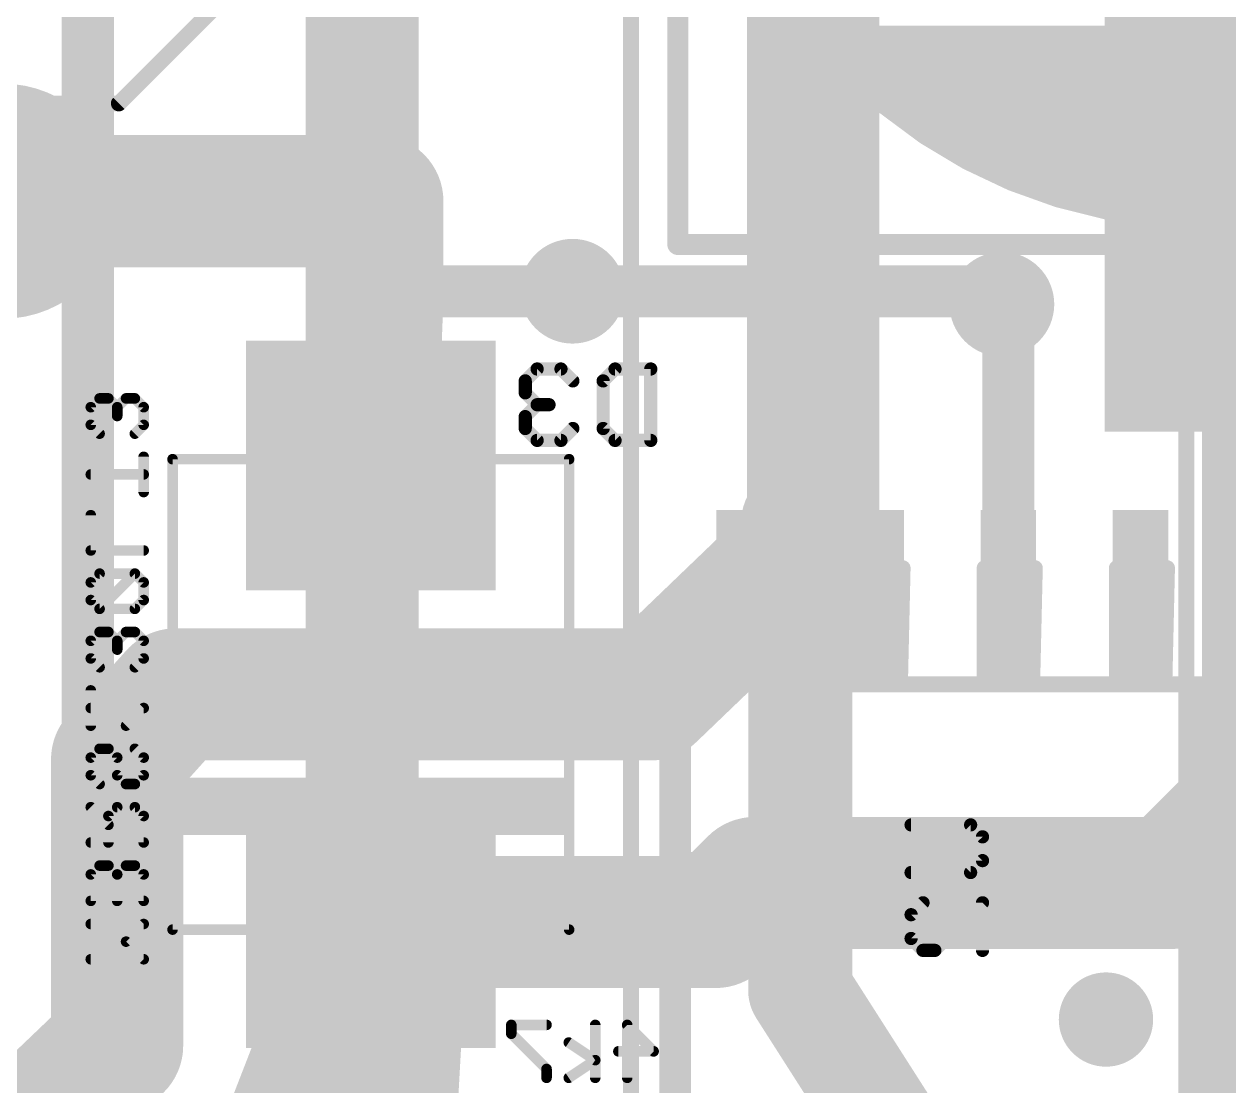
# Model space of a CAD drawing. Header units: inches. Extents: x -5 to 142, y -3 to 122.
# Drawn here: x 12.17 to 23.74, y 52.36 to 62.57 of the extents above; entities that cross this region are included whole.
import ezdxf

# ---------------------------------------------------------------- set-up
doc = ezdxf.new("R2010")
doc.units = ezdxf.units.IN
doc.header["$MEASUREMENT"] = 0
for name, color, linetype in [('1', 22, 'Continuous'), ('15', 22, 'Continuous'), ('16', 175, 'Continuous'), ('18', 82, 'Continuous'), ('2', 175, 'Continuous'), ('21', 253, 'Continuous'), ('22', 253, 'Continuous'), ('26', 253, 'Continuous'), ('28', 253, 'Continuous'), ('52', 253, 'Continuous')]:
    doc.layers.add(name, color=color, linetype=linetype)

# ---------------------------------------------------------------- blocks, each defined once
blk = doc.blocks.new('RECT')
blk.add_solid([(-0.5, -0.5), (0.5, -0.5), (-0.5, 0.5), (0.5, 0.5)])
blk = doc.blocks.new('RECT361696X589280R100')
at = {"const_width": 1.1303}
blk.add_lwpolyline([(0.5652, -0.7112), (0.5652, 0.7112, 0.4142), (0, 1.2764), (0, 1.2764, 0.4142), (-0.5652, 0.7112), (-0.5652, -0.7112, 0.4142), (0, -1.2764), (0, -1.2764, 0.4142)], format="xyb", close=True, dxfattribs=at)
blk.add_solid([(-0.0254, -0.7366), (0.0254, -0.7366), (-0.0254, 0.7366), (0.0254, 0.7366)])
blk = doc.blocks.new('ROUNDV')
at = {"const_width": 0.5}
blk.add_lwpolyline([(0, -0.25, 1), (0, 0.25, 1), (0, -0.25)], format="xyb", dxfattribs=at)

msp = doc.modelspace()

# ---------------------------------------------------------------- linework, layer by layer
at = {"layer": '1', "const_width": 1}
for points in [[(15.46, 74.25), (15.46, 41.165)], [(19.625, 69.178), (19.625, 53.2812)], [(19.625, 53.2812), (21.2812, 50.6875)]]:
    msp.add_lwpolyline(points, dxfattribs=at)
at = {"layer": '1', "const_width": 0.5}
for points in [[(19.8357, 53.4158, 1), (19.4143, 53.1467)], [(19.375, 53.2812, 1), (19.875, 53.2812)]]:
    msp.add_lwpolyline(points, format="xyb", dxfattribs=at)
at = {"layer": '15'}
for points, const_width in [([(12.7812, 51.1562), (12.7812, 65.4688)], 0.5), ([(24.1875, 61.625), (23.6875, 61.125)], 0.4064), ([(23.6875, 61.125), (23.6875, 46.75)], 0.4064)]:
    msp.add_lwpolyline(points, dxfattribs=dict(at, const_width=const_width))
at = {"layer": '15', "const_width": 0.2032}
for points in [[(23.7891, 61.125, 1), (23.5859, 61.125)], [(23.6157, 61.1968, 1), (23.7593, 61.0532)]]:
    msp.add_lwpolyline(points, format="xyb", dxfattribs=at)
at = {"layer": '16'}
for points, const_width in [([(19.75, 66.25), (19.75, 57.8125)], 1.27), ([(11.25, 60.8652), (15.5625, 60.8652)], 1.27), ([(15.5625, 60.8652), (15.5625, 59.9375)], 1.27), ([(15.5625, 59.9375), (15.5, 58.325)], 1.27), ([(16.125, 60), (15.5625, 59.9375)], 0.5), ([(16.125, 60), (17.4375, 60)], 0.5), ([(21.625, 59.8125), (21.5625, 59.875)], 0.5), ([(21.625, 57.0658), (21.625, 59.8125)], 0.5), ([(19.75, 57.8125), (19.6875, 57.75)], 1.27), ([(18.1875, 56.125), (19.7729, 57.6479)], 1.27), ([(19.6875, 57.75), (19.6875, 57.7333)], 0.4064), ([(19.6875, 57.7333), (19.7729, 57.6479)], 0.4064), ([(19.7729, 57.6479), (20.355, 57.0658)], 0.4064), ([(25.6875, 56.8125), (23.1875, 54.3125)], 1.27), ([(19.085, 57.0658), (20.355, 57.0658)], 0.4064), ([(13.0625, 55.5), (13.625, 56.125)], 1.27), ([(13.625, 56.125), (18.1875, 56.125)], 1.27), ([(13.0625, 52.75), (13.0625, 55.5)], 1.27), ([(19.1875, 54.3125), (18.8125, 53.9375)], 1.27), ([(23.1875, 54.3125), (19.1875, 54.3125)], 1.27), ([(14.4375, 51.1875), (15.5, 53.925)], 1.27), ([(15.5125, 53.9375), (15.5, 53.925)], 1.27), ([(16.0625, 53.9375), (15.5125, 53.9375)], 1.27), ([(18.8125, 53.9375), (16.0625, 53.9375)], 1.27), ([(15.9, 51.6562), (16.025, 53.9)], 0.8128), ([(16.025, 53.9), (16.0625, 53.9375)], 0.8128), ([(10.1875, 50), (13.0625, 52.75)], 1.27)]:
    msp.add_lwpolyline(points, dxfattribs=dict(at, const_width=const_width))
for points, const_width in [([(15.88, 60.8652, 1), (15.245, 60.8652)], 0.635), ([(15.5625, 60.5477, 1), (15.5625, 61.1827)], 0.635), ([(15.8798, 59.9252, 1), (15.2452, 59.9498)], 0.635), ([(15.245, 59.9375, 1), (15.88, 59.9375)], 0.635), ([(16.125, 60.125, 1), (16.125, 59.875)], 0.25), ([(16.1388, 59.8758, 1), (16.1112, 60.1242)], 0.25), ([(17.4375, 59.875, 1), (17.4375, 60.125)], 0.25), ([(15.5487, 60.0617, 1), (15.5763, 59.8133)], 0.25), ([(21.6509, 59.9634, 1), (21.4741, 59.7866)], 0.25), ([(21.75, 59.8125, 1), (21.5, 59.8125)], 0.25), ([(21.5366, 59.7241, 1), (21.7134, 59.9009)], 0.25), ([(15.1827, 58.3373, 1), (15.8173, 58.3127)], 0.635), ([(19.9745, 57.588, 1), (19.5255, 58.037)], 0.635), ([(19.463, 57.9745, 1), (19.912, 57.5255)], 0.635), ([(19.9928, 57.4189, 1), (19.5529, 57.8768)], 0.635), ([(19.4325, 57.8125, 1), (20.0675, 57.8125)], 0.635), ([(19.7891, 57.75, 1), (19.5859, 57.75)], 0.2032), ([(19.7593, 57.8051, 1), (19.6157, 57.6614)], 0.2032), ([(19.5859, 57.7333, 1), (19.7891, 57.7333)], 0.2032), ([(19.8447, 57.7197, 1), (19.701, 57.576)], 0.2032), ([(19.701, 57.576, 1), (19.8447, 57.7197)], 0.2032), ([(19.085, 57.1674, 1), (19.085, 56.9642)], 0.2032), ([(20.2832, 56.9939, 1), (20.4268, 57.1376)], 0.2032), ([(20.355, 56.9642, 1), (20.355, 57.1674)], 0.2032), ([(21.5, 57.0658, 1), (21.75, 57.0658)], 0.25), ([(13.625, 56.4425, 1), (13.625, 55.8075)], 0.635), ([(13.861, 55.9126, 1), (13.389, 56.3374)], 0.635), ([(18.1875, 55.8075, 1), (18.1875, 56.4425)], 0.635), ([(17.9676, 56.354, 1), (18.4074, 55.896)], 0.635), ([(13.38, 55.5, 1), (12.745, 55.5)], 0.635), ([(12.8265, 55.7124, 1), (13.2985, 55.2876)], 0.635), ([(19.1875, 54.63, 1), (19.1875, 53.995)], 0.635), ([(19.412, 54.088, 1), (18.963, 54.537)], 0.635), ([(23.1875, 53.995, 1), (23.1875, 54.63)], 0.635), ([(22.963, 54.537, 1), (23.412, 54.088)], 0.635), ([(15.5125, 54.255, 1), (15.5125, 53.62)], 0.635), ([(15.796, 53.8101, 1), (15.204, 54.0399)], 0.635), ([(15.737, 53.713, 1), (15.288, 54.162)], 0.635), ([(16.0625, 54.255, 1), (16.0625, 53.62)], 0.635), ([(16.0625, 53.62, 1), (16.0625, 54.255)], 0.635), ([(18.8125, 53.62, 1), (18.8125, 54.255)], 0.635), ([(15.2755, 54.1495, 1), (15.7245, 53.7005)], 0.635), ([(18.588, 54.162, 1), (19.037, 53.713)], 0.635), ([(16.2279, 53.8887, 1), (15.8221, 53.9113)], 0.4064), ([(16.2062, 53.7938, 1), (15.9188, 54.0812)], 0.4064), ([(15.8813, 54.0437, 1), (16.1687, 53.7563)], 0.4064), ([(13.282, 52.5206, 1), (12.843, 52.9794)], 0.635), ([(12.745, 52.75, 1), (13.38, 52.75)], 0.635)]:
    msp.add_lwpolyline(points, format="xyb", dxfattribs=dict(at, const_width=const_width))
at = {"layer": '2'}
for points, const_width in [([(15.375, 44.1875), (15.375, 63.5625)], 1), ([(21.4375, 60), (17.4375, 60)], 0.5), ([(21.5625, 59.875), (21.4375, 60)], 0.5)]:
    msp.add_lwpolyline(points, dxfattribs=dict(at, const_width=const_width))
at = {"layer": '2', "const_width": 0.25}
for points in [[(17.4375, 60.125, 1), (17.4375, 59.875)], [(21.5259, 60.0884, 1), (21.3491, 59.9116)], [(21.4375, 59.875, 1), (21.4375, 60.125)], [(21.4741, 59.7866, 1), (21.6509, 59.9634)]]:
    msp.add_lwpolyline(points, format="xyb", dxfattribs=at)
at = {"layer": '21', "const_width": 0.1524}
for points in [[(12.666, 46.673), (12.666, 72.327)], [(23.334, 72.327), (23.334, 46.673)], [(23.666, 46.673), (23.666, 72.327)], [(18, 66.231), (18, 49.848)]]:
    msp.add_lwpolyline(points, dxfattribs=at)
at = {"layer": '22'}
for points, const_width in [([(18.45, 69.45), (18.45, 60.45)], 0.2032), ([(13.0788, 61.805), (15.695, 64.4212)], 0.1524), ([(13.595, 53.8644), (13.595, 58.3856)], 0.1016), ([(17.405, 53.8644), (17.405, 58.3856)], 0.1016), ([(15.5, 55.295), (14.5, 56.318)], 0.2032), ([(14.5, 56.318), (16.5, 56.318)], 0.2032), ([(16.5, 56.318), (15.5, 55.295)], 0.2032), ([(18.3484, 52.1064), (18.3484, 56.3736)], 0.1524), ([(23.6316, 56.3736), (23.6316, 52.1064)], 0.1524)]:
    msp.add_lwpolyline(points, dxfattribs=dict(at, const_width=const_width))
for points, const_width in [([(13.0519, 61.8319, 1), (13.1057, 61.7781)], 0.0762), ([(18.3992, 60.45, 1), (18.5008, 60.45)], 0.1016), ([(13.6204, 58.3856, 1), (13.5696, 58.3856)], 0.0508), ([(17.4304, 58.3856, 1), (17.3796, 58.3856)], 0.0508), ([(14.5363, 56.3535, 1), (14.4637, 56.2825)], 0.1016), ([(14.5, 56.3688, 1), (14.5, 56.2672)], 0.1016), ([(16.5363, 56.2825, 1), (16.4637, 56.3535)], 0.1016), ([(16.5, 56.2672, 1), (16.5, 56.3688)], 0.1016), ([(18.3865, 56.3736, 1), (18.3103, 56.3736)], 0.0762), ([(23.6697, 56.3736, 1), (23.5935, 56.3736)], 0.0762), ([(15.4637, 55.3305, 1), (15.5363, 55.2595)], 0.1016), ([(15.4637, 55.2595, 1), (15.5363, 55.3305)], 0.1016), ([(13.5696, 53.8644, 1), (13.6204, 53.8644)], 0.0508), ([(17.3796, 53.8644, 1), (17.4304, 53.8644)], 0.0508)]:
    msp.add_lwpolyline(points, format="xyb", dxfattribs=dict(at, const_width=const_width))
at = {"layer": '26', "const_width": 0.127}
for points in [[(17.0976, 59.2526), (16.9832, 59.1382)], [(17.3264, 59.2526), (17.0976, 59.2526)], [(17.4408, 59.1382), (17.3264, 59.2526)], [(17.7317, 59.1382), (17.8461, 59.2526)], [(17.8461, 59.2526), (18.1893, 59.2526)], [(18.1893, 59.2526), (18.1893, 58.5663)], [(16.9832, 59.1382), (16.9832, 59.0238)], [(17.7317, 58.6806), (17.7317, 59.1382)], [(16.9832, 59.0238), (17.0976, 58.9094)], [(17.0976, 58.9094), (16.9832, 58.795)], [(17.0976, 58.9094), (17.212, 58.9094)], [(16.9832, 58.795), (16.9832, 58.6806)], [(16.9832, 58.6806), (17.0976, 58.5663)], [(17.3264, 58.5663), (17.4408, 58.6806)], [(17.8461, 58.5663), (17.7317, 58.6806)], [(17.0976, 58.5663), (17.3264, 58.5663)], [(18.1893, 58.5663), (17.8461, 58.5663)], [(20.6901, 54.8706), (21.2621, 54.8706)], [(21.2621, 54.8706), (21.3765, 54.7562)], [(21.3765, 54.7562), (21.3765, 54.5274)], [(21.3765, 54.5274), (21.2621, 54.413)], [(21.2621, 54.413), (20.6901, 54.413)], [(20.6901, 54.0078), (20.8045, 54.1222)], [(21.3765, 54.1222), (20.9189, 53.6646)], [(21.3765, 53.6646), (21.3765, 54.1222)], [(20.6901, 53.779), (20.6901, 54.0078)], [(20.8045, 53.6646), (20.6901, 53.779)], [(20.9189, 53.6646), (20.8045, 53.6646)]]:
    msp.add_lwpolyline(points, dxfattribs=at)
at = {"layer": '26', "const_width": 0.0635}
for points in [[(17.0976, 59.2844, 1), (17.0976, 59.2209)], [(17.1201, 59.2302, 1), (17.0752, 59.2751)], [(17.3489, 59.2751, 1), (17.304, 59.2302)], [(17.3264, 59.2209, 1), (17.3264, 59.2844)], [(17.8461, 59.2844, 1), (17.8461, 59.2209)], [(17.8685, 59.2302, 1), (17.8236, 59.2751)], [(18.221, 59.2526, 1), (18.1575, 59.2526)], [(18.1893, 59.2209, 1), (18.1893, 59.2844)], [(17.015, 59.1382, 1), (16.9515, 59.1382)], [(16.9608, 59.1607, 1), (17.0057, 59.1158)], [(17.4184, 59.1158, 1), (17.4633, 59.1607)], [(17.7634, 59.1382, 1), (17.6999, 59.1382)], [(17.7092, 59.1607, 1), (17.7541, 59.1158)], [(16.9515, 59.0238, 1), (17.015, 59.0238)], [(17.0057, 59.0463, 1), (16.9608, 59.0014)], [(17.0976, 58.9412, 1), (17.0976, 58.8777)], [(17.1201, 58.887, 1), (17.0752, 58.9319)], [(17.0752, 58.887, 1), (17.1201, 58.9319)], [(17.212, 58.8777, 1), (17.212, 58.9412)], [(17.015, 58.795, 1), (16.9515, 58.795)], [(16.9608, 58.8175, 1), (17.0057, 58.7726)], [(16.9515, 58.6806, 1), (17.015, 58.6806)], [(17.0057, 58.7031, 1), (16.9608, 58.6582)], [(17.4633, 58.6582, 1), (17.4184, 58.7031)], [(17.7541, 58.7031, 1), (17.7092, 58.6582)], [(17.6999, 58.6806, 1), (17.7634, 58.6806)], [(17.0976, 58.598, 1), (17.0976, 58.5345)], [(17.0752, 58.5438, 1), (17.1201, 58.5887)], [(17.304, 58.5887, 1), (17.3489, 58.5438)], [(17.3264, 58.5345, 1), (17.3264, 58.598)], [(17.8461, 58.598, 1), (17.8461, 58.5345)], [(17.8236, 58.5438, 1), (17.8685, 58.5887)], [(18.1575, 58.5663, 1), (18.221, 58.5663)], [(18.1893, 58.5345, 1), (18.1893, 58.598)], [(20.6901, 54.9023, 1), (20.6901, 54.8389)], [(21.2846, 54.8931, 1), (21.2397, 54.8481)], [(21.2621, 54.8389, 1), (21.2621, 54.9023)], [(21.4082, 54.7562, 1), (21.3448, 54.7562)], [(21.354, 54.7338, 1), (21.399, 54.7787)], [(21.3448, 54.5274, 1), (21.4082, 54.5274)], [(21.399, 54.505, 1), (21.354, 54.5499)], [(20.6901, 54.4448, 1), (20.6901, 54.3813)], [(21.2397, 54.4355, 1), (21.2846, 54.3906)], [(21.2621, 54.3813, 1), (21.2621, 54.4448)], [(20.827, 54.0997, 1), (20.7821, 54.1446)], [(21.4082, 54.1222, 1), (21.3448, 54.1222)], [(21.399, 54.0997, 1), (21.354, 54.1446)], [(20.7219, 54.0078, 1), (20.6584, 54.0078)], [(20.6677, 54.0302, 1), (20.7126, 53.9853)], [(20.7126, 53.8014, 1), (20.6677, 53.7565)], [(20.6584, 53.779, 1), (20.7219, 53.779)], [(20.8045, 53.6963, 1), (20.8045, 53.6328)], [(20.7821, 53.6421, 1), (20.827, 53.687)], [(20.8965, 53.687, 1), (20.9414, 53.6421)], [(20.9189, 53.6328, 1), (20.9189, 53.6963)], [(21.3448, 53.6646, 1), (21.4082, 53.6646)]]:
    msp.add_lwpolyline(points, format="xyb", dxfattribs=at)
at = {"layer": '28', "const_width": 0.0508}
for points in [[(12.7913, 58.9033, 1), (12.8273, 58.8673)], [(12.8347, 58.8853, 1), (12.7839, 58.8853)], [(12.894, 58.9954, 1), (12.894, 58.9446)], [(12.912, 58.9521, 1), (12.8761, 58.988)], [(12.9967, 58.988, 1), (12.9608, 58.9521)], [(12.9788, 58.9446, 1), (12.9788, 58.9954)], [(13.0889, 58.8853, 1), (13.0381, 58.8853)], [(13.0456, 58.9033, 1), (13.0815, 58.8673)], [(13.0456, 58.8673, 1), (13.0815, 58.9033)], [(13.1483, 58.9954, 1), (13.1483, 58.9446)], [(13.1662, 58.9521, 1), (13.1303, 58.988)], [(13.251, 58.988, 1), (13.215, 58.9521)], [(13.233, 58.9446, 1), (13.233, 58.9954)], [(13.3431, 58.8853, 1), (13.2923, 58.8853)], [(13.2998, 58.8673, 1), (13.3357, 58.9033)], [(13.0381, 58.8006, 1), (13.0889, 58.8006)], [(12.8273, 58.7338, 1), (12.7913, 58.6979)], [(12.7839, 58.7158, 1), (12.8347, 58.7158)], [(13.2923, 58.7158, 1), (13.3431, 58.7158)], [(13.3357, 58.6979, 1), (13.2998, 58.7338)], [(12.8761, 58.6131, 1), (12.912, 58.649)], [(13.215, 58.649, 1), (13.251, 58.6131)], [(13.3431, 58.4087, 1), (13.2923, 58.4087)], [(12.8093, 58.2647, 1), (12.8093, 58.2139)], [(13.3177, 58.2139, 1), (13.3177, 58.2647)], [(13.2923, 58.0698, 1), (13.3431, 58.0698)], [(12.8347, 57.8474, 1), (12.7839, 57.8474)], [(12.8093, 57.5339, 1), (12.8093, 57.4831)], [(12.7839, 57.5085, 1), (12.8347, 57.5085)], [(13.3177, 57.4831, 1), (13.3177, 57.5339)], [(12.894, 57.3115, 1), (12.894, 57.2607)], [(12.912, 57.2682, 1), (12.8761, 57.3041)], [(13.251, 57.3041, 1), (13.215, 57.2682)], [(13.251, 57.2682, 1), (13.215, 57.3041)], [(13.233, 57.2607, 1), (13.233, 57.3115)], [(12.8347, 57.2014, 1), (12.7839, 57.2014)], [(12.7913, 57.2193, 1), (12.8273, 57.1834)], [(13.3431, 57.2014, 1), (13.2923, 57.2014)], [(13.2998, 57.1834, 1), (13.3357, 57.2193)], [(12.8273, 57.0499, 1), (12.7913, 57.0139)], [(13.3357, 57.0139, 1), (13.2998, 57.0499)], [(12.7839, 57.0319, 1), (12.8347, 57.0319)], [(12.894, 56.9726, 1), (12.894, 56.9218)], [(12.8761, 56.9651, 1), (12.912, 56.9292)], [(12.8761, 56.9292, 1), (12.912, 56.9651)], [(13.215, 56.9651, 1), (13.251, 56.9292)], [(13.233, 56.9218, 1), (13.233, 56.9726)], [(13.2923, 57.0319, 1), (13.3431, 57.0319)], [(12.894, 56.7502, 1), (12.894, 56.6994)], [(12.912, 56.7068, 1), (12.8761, 56.7428)], [(12.9967, 56.7428, 1), (12.9608, 56.7068)], [(12.9788, 56.6994, 1), (12.9788, 56.7502)], [(13.1483, 56.7502, 1), (13.1483, 56.6994)], [(13.1662, 56.7068, 1), (13.1303, 56.7428)], [(13.251, 56.7428, 1), (13.215, 56.7068)], [(13.233, 56.6994, 1), (13.233, 56.7502)], [(12.8347, 56.6401, 1), (12.7839, 56.6401)], [(12.7913, 56.658, 1), (12.8273, 56.6221)], [(13.0889, 56.6401, 1), (13.0381, 56.6401)], [(13.0456, 56.658, 1), (13.0815, 56.6221)], [(13.0456, 56.6221, 1), (13.0815, 56.658)], [(13.3431, 56.6401, 1), (13.2923, 56.6401)], [(13.2998, 56.6221, 1), (13.3357, 56.658)], [(12.8273, 56.4885, 1), (12.7913, 56.4526)], [(12.7839, 56.4706, 1), (12.8347, 56.4706)], [(13.0381, 56.5553, 1), (13.0889, 56.5553)], [(13.2923, 56.4706, 1), (13.3431, 56.4706)], [(13.3357, 56.4526, 1), (13.2998, 56.4885)], [(12.8761, 56.3679, 1), (12.912, 56.4038)], [(13.215, 56.4038, 1), (13.251, 56.3679)], [(12.8347, 56.1635, 1), (12.7839, 56.1635)], [(12.8093, 56.0194, 1), (12.8093, 55.9686)], [(13.3357, 55.9761, 1), (13.2998, 56.012)], [(13.3177, 55.9686, 1), (13.3177, 56.0194)], [(12.7839, 55.8245, 1), (12.8347, 55.8245)], [(13.1303, 55.8425, 1), (13.1662, 55.8066)], [(12.8347, 55.5174, 1), (12.7839, 55.5174)], [(12.7913, 55.5354, 1), (12.8273, 55.4995)], [(12.894, 55.6276, 1), (12.894, 55.5768)], [(12.912, 55.5842, 1), (12.8761, 55.6201)], [(12.9967, 55.6201, 1), (12.9608, 55.5842)], [(12.9788, 55.5768, 1), (12.9788, 55.6276)], [(13.0889, 55.5174, 1), (13.0381, 55.5174)], [(13.0456, 55.4995, 1), (13.0815, 55.5354)], [(13.251, 55.6201, 1), (13.215, 55.5842)], [(13.3431, 55.5174, 1), (13.2923, 55.5174)], [(13.2998, 55.4995, 1), (13.3357, 55.5354)], [(12.8273, 55.3659, 1), (12.7913, 55.33)], [(12.7839, 55.348, 1), (12.8347, 55.348)], [(13.0381, 55.348, 1), (13.0889, 55.348)], [(13.0815, 55.3659, 1), (13.0456, 55.33)], [(13.2923, 55.348, 1), (13.3431, 55.348)], [(13.3357, 55.33, 1), (13.2998, 55.3659)], [(12.8761, 55.2453, 1), (12.912, 55.2812)], [(13.1483, 55.2886, 1), (13.1483, 55.2378)], [(13.1303, 55.2453, 1), (13.1662, 55.2812)], [(13.215, 55.2812, 1), (13.251, 55.2453)], [(13.233, 55.2378, 1), (13.233, 55.2886)], [(12.8273, 55.0588, 1), (12.7913, 55.0229)], [(13.0042, 54.9561, 1), (12.9534, 54.9561)], [(12.9608, 54.9741, 1), (12.9967, 54.9382)], [(13.0635, 55.0663, 1), (13.0635, 55.0155)], [(13.0815, 55.0229, 1), (13.0456, 55.0588)], [(13.251, 55.0588, 1), (13.215, 55.0229)], [(13.233, 55.0155, 1), (13.233, 55.0663)], [(13.3431, 54.9561, 1), (13.2923, 54.9561)], [(13.2998, 54.9382, 1), (13.3357, 54.9741)], [(12.9608, 54.8534, 1), (12.9967, 54.8894)], [(12.8093, 54.7273, 1), (12.8093, 54.6765)], [(13.3177, 54.6765, 1), (13.3177, 54.7273)], [(12.9534, 54.7019, 1), (13.0042, 54.7019)], [(13.2923, 54.7019, 1), (13.3431, 54.7019)], [(12.894, 54.505, 1), (12.894, 54.4542)], [(12.912, 54.4616, 1), (12.8761, 54.4975)], [(12.9967, 54.4975, 1), (12.9608, 54.4616)], [(12.9788, 54.4542, 1), (12.9788, 54.505)], [(13.1483, 54.505, 1), (13.1483, 54.4542)], [(13.1662, 54.4616, 1), (13.1303, 54.4975)], [(13.251, 54.4975, 1), (13.215, 54.4616)], [(13.233, 54.4542, 1), (13.233, 54.505)], [(12.8347, 54.3948, 1), (12.7839, 54.3948)], [(12.7913, 54.4128, 1), (12.8273, 54.3769)], [(13.0889, 54.3948, 1), (13.0381, 54.3948)], [(13.0456, 54.4128, 1), (13.0815, 54.3769)], [(13.0456, 54.3769, 1), (13.0815, 54.4128)], [(13.3431, 54.3948, 1), (13.2923, 54.3948)], [(13.2998, 54.3769, 1), (13.3357, 54.4128)], [(12.8093, 54.166, 1), (12.8093, 54.1152)], [(13.3177, 54.1152, 1), (13.3177, 54.166)], [(12.7839, 54.1406, 1), (12.8347, 54.1406)], [(13.0381, 54.1406, 1), (13.0889, 54.1406)], [(13.2923, 54.1406, 1), (13.3431, 54.1406)], [(12.8093, 53.9437, 1), (12.8093, 53.8929)], [(13.3357, 53.9003, 1), (13.2998, 53.9362)], [(13.3177, 53.8929, 1), (13.3177, 53.9437)], [(13.1662, 53.7667, 1), (13.1303, 53.7308)], [(13.1303, 53.7667, 1), (13.1662, 53.7308)], [(12.8093, 53.6047, 1), (12.8093, 53.5539)], [(13.2998, 53.5613, 1), (13.3357, 53.5973)], [(13.3177, 53.5539, 1), (13.3177, 53.6047)], [(16.8491, 52.9738, 1), (16.8491, 52.923)], [(16.8745, 52.9484, 1), (16.8237, 52.9484)], [(16.867, 52.8816, 1), (16.8311, 52.8457)], [(17.188, 52.923, 1), (17.188, 52.9738)], [(17.6812, 52.9484, 1), (17.6304, 52.9484)], [(17.9883, 52.9484, 1), (17.9375, 52.9484)], [(17.9808, 52.9663, 1), (17.9449, 52.9304)], [(16.8237, 52.8636, 1), (16.8745, 52.8636)], [(17.4156, 52.8, 1), (17.3875, 52.7578)], [(17.8781, 52.7196, 1), (17.8781, 52.6688)], [(18.1991, 52.6762, 1), (18.235, 52.7121)], [(18.2171, 52.6688, 1), (18.2171, 52.7196)], [(17.2134, 52.5247, 1), (17.1626, 52.5247)], [(17.1701, 52.5067, 1), (17.206, 52.5426)], [(17.6699, 52.5883, 1), (17.6417, 52.6306)], [(17.6417, 52.5883, 1), (17.6699, 52.6306)], [(17.1626, 52.4399, 1), (17.2134, 52.4399)], [(17.3875, 52.4611, 1), (17.4156, 52.4188)], [(17.6304, 52.4399, 1), (17.6812, 52.4399)], [(17.9375, 52.4399, 1), (17.9883, 52.4399)]]:
    msp.add_lwpolyline(points, format="xyb", dxfattribs=at)
at = {"layer": '28', "const_width": 0.1016}
for points in [[(12.894, 58.97), (12.8093, 58.8853)], [(12.8093, 58.8853), (12.8093, 58.7158)], [(12.9788, 58.97), (12.894, 58.97)], [(13.0635, 58.8853), (12.9788, 58.97)], [(13.1483, 58.97), (13.0635, 58.8853)], [(13.0635, 58.8853), (13.0635, 58.8006)], [(13.233, 58.97), (13.1483, 58.97)], [(13.3177, 58.8853), (13.233, 58.97)], [(13.3177, 58.7158), (13.3177, 58.8853)], [(12.8093, 58.7158), (12.894, 58.6311)], [(13.233, 58.6311), (13.3177, 58.7158)], [(13.3177, 58.0698), (13.3177, 58.4087)], [(12.8093, 58.2393), (13.3177, 58.2393)], [(12.8093, 57.5085), (12.8093, 57.8474)], [(13.3177, 57.5085), (12.8093, 57.5085)], [(12.894, 57.2861), (12.8093, 57.2014)], [(13.233, 57.2861), (12.894, 57.2861)], [(12.894, 56.9472), (13.233, 57.2861)], [(13.3177, 57.2014), (13.233, 57.2861)], [(12.8093, 57.2014), (12.8093, 57.0319)], [(13.3177, 57.0319), (13.3177, 57.2014)], [(12.8093, 57.0319), (12.894, 56.9472)], [(13.233, 56.9472), (13.3177, 57.0319)], [(12.894, 56.9472), (13.233, 56.9472)], [(12.894, 56.7248), (12.8093, 56.6401)], [(12.9788, 56.7248), (12.894, 56.7248)], [(13.0635, 56.6401), (12.9788, 56.7248)], [(13.1483, 56.7248), (13.0635, 56.6401)], [(13.233, 56.7248), (13.1483, 56.7248)], [(13.3177, 56.6401), (13.233, 56.7248)], [(12.8093, 56.6401), (12.8093, 56.4706)], [(13.0635, 56.6401), (13.0635, 56.5553)], [(13.3177, 56.4706), (13.3177, 56.6401)], [(12.8093, 56.4706), (12.894, 56.3858)], [(13.233, 56.3858), (13.3177, 56.4706)], [(12.8093, 55.8245), (12.8093, 56.1635)], [(13.3177, 55.994), (12.8093, 55.994)], [(13.1483, 55.8245), (13.3177, 55.994)], [(12.894, 55.6022), (12.8093, 55.5174)], [(12.8093, 55.5174), (12.8093, 55.348)], [(12.9788, 55.6022), (12.894, 55.6022)], [(13.0635, 55.5174), (12.9788, 55.6022)], [(13.0635, 55.348), (13.0635, 55.5174)], [(13.233, 55.6022), (13.3177, 55.5174)], [(13.3177, 55.5174), (13.3177, 55.348)], [(12.8093, 55.348), (12.894, 55.2632)], [(13.1483, 55.2632), (13.0635, 55.348)], [(13.3177, 55.348), (13.233, 55.2632)], [(13.233, 55.2632), (13.1483, 55.2632)], [(12.9788, 54.8714), (12.8093, 55.0409)], [(13.0635, 55.0409), (12.9788, 54.9561)], [(12.9788, 54.9561), (12.9788, 54.7019)], [(13.233, 55.0409), (13.0635, 55.0409)], [(13.3177, 54.9561), (13.233, 55.0409)], [(13.3177, 54.7019), (13.3177, 54.9561)], [(12.8093, 54.7019), (13.3177, 54.7019)], [(12.894, 54.4796), (12.8093, 54.3948)], [(12.9788, 54.4796), (12.894, 54.4796)], [(13.0635, 54.3948), (12.9788, 54.4796)], [(13.1483, 54.4796), (13.0635, 54.3948)], [(13.233, 54.4796), (13.1483, 54.4796)], [(13.3177, 54.3948), (13.233, 54.4796)], [(12.8093, 54.3948), (12.8093, 54.1406)], [(13.0635, 54.1406), (13.0635, 54.3948)], [(13.3177, 54.1406), (13.3177, 54.3948)], [(12.8093, 54.1406), (13.3177, 54.1406)], [(13.3177, 53.9183), (12.8093, 53.9183)], [(13.1483, 53.7488), (13.3177, 53.9183)], [(13.3177, 53.5793), (13.1483, 53.7488)], [(12.8093, 53.5793), (13.3177, 53.5793)], [(17.188, 52.9484), (16.8491, 52.9484)], [(16.8491, 52.9484), (16.8491, 52.8636)], [(16.8491, 52.8636), (17.188, 52.5247)], [(17.6558, 52.4399), (17.6558, 52.9484)], [(17.9629, 52.4399), (17.9629, 52.9484)], [(17.9629, 52.9484), (18.2171, 52.6942)], [(17.6558, 52.6094), (17.4016, 52.7789)], [(18.2171, 52.6942), (17.8781, 52.6942)], [(17.188, 52.5247), (17.188, 52.4399)], [(17.4016, 52.4399), (17.6558, 52.6094)]]:
    msp.add_lwpolyline(points, dxfattribs=at)
at = {"layer": '52'}
for points, const_width in [([(23.5, 60.7, 1), (23.5, 70.3, 1), (23.5, 60.7)], 0.2032), ([(19.85, 62.5008, 1), (19.85, 62.3992)], 0.1016), ([(19.8848, 62.487, 1), (19.8152, 62.413)], 0.1016), ([(20.0964, 62.45, 1), (19.9948, 62.45)], 0.1016), ([(20.2996, 62.45, 1), (20.198, 62.45)], 0.1016), ([(20.5028, 62.45, 1), (20.4012, 62.45)], 0.1016), ([(20.706, 62.45, 1), (20.6044, 62.45)], 0.1016), ([(20.9092, 62.45, 1), (20.8076, 62.45)], 0.1016), ([(21.1124, 62.45, 1), (21.0108, 62.45)], 0.1016), ([(21.3156, 62.45, 1), (21.214, 62.45)], 0.1016), ([(21.5188, 62.45, 1), (21.4172, 62.45)], 0.1016), ([(21.722, 62.45, 1), (21.6204, 62.45)], 0.1016), ([(21.9252, 62.45, 1), (21.8236, 62.45)], 0.1016), ([(22.1284, 62.45, 1), (22.0268, 62.45)], 0.1016), ([(22.3316, 62.45, 1), (22.23, 62.45)], 0.1016), ([(22.5348, 62.45, 1), (22.4332, 62.45)], 0.1016), ([(22.738, 62.45, 1), (22.6364, 62.45)], 0.1016), ([(22.9412, 62.45, 1), (22.8396, 62.45)], 0.1016), ([(23.1444, 62.45, 1), (23.0428, 62.45)], 0.1016), ([(23.3476, 62.45, 1), (23.246, 62.45)], 0.1016), ([(23.5508, 62.45, 1), (23.4492, 62.45)], 0.1016), ([(23.754, 62.45, 1), (23.6524, 62.45)], 0.1016), ([(19.9948, 62.2657, 1), (20.0964, 62.2657)], 0.1016), ([(20.198, 62.0742, 1), (20.2996, 62.0742)], 0.1016), ([(20.3801, 62.0197, 1), (20.3204, 61.9375)], 0.1016), ([(20.3154, 61.9416, 1), (20.3851, 62.0156)], 0.1016), ([(20.4012, 61.9047, 1), (20.5028, 61.9047)], 0.1016), ([(13.0519, 61.8319, 1), (13.1057, 61.7781)], 0.0762), ([(13.0788, 61.7669, 1), (13.0788, 61.8431)], 0.0762), ([(20.6044, 61.7573, 1), (20.706, 61.7573)], 0.1016), ([(20.8076, 61.6098, 1), (20.9092, 61.6098)], 0.1016), ([(20.9309, 61.6194, 1), (20.8822, 61.5303)], 0.1016), ([(20.8767, 61.5337, 1), (20.9364, 61.616)], 0.1016), ([(21.0108, 61.4902, 1), (21.1124, 61.4902)], 0.1016), ([(21.214, 61.3792, 1), (21.3156, 61.3792)], 0.1016), ([(21.5283, 61.2927, 1), (21.4914, 61.1981)], 0.1016), ([(21.4172, 61.2683, 1), (21.5188, 61.2683)], 0.1016), ([(21.4855, 61.2008, 1), (21.5342, 61.29)], 0.1016), ([(21.6204, 61.1825, 1), (21.722, 61.1825)], 0.1016), ([(21.8236, 61.1032, 1), (21.9252, 61.1032)], 0.1016), ([(22.0268, 61.0239, 1), (22.1284, 61.0239)], 0.1016), ([(22.1625, 61.0449, 1), (22.138, 60.9463)], 0.1016), ([(22.1318, 60.9483, 1), (22.1687, 61.0429)], 0.1016), ([(22.23, 60.9631, 1), (22.3316, 60.9631)], 0.1016), ([(22.4332, 60.9125, 1), (22.5348, 60.9125)], 0.1016), ([(22.6364, 60.8619, 1), (22.738, 60.8619)], 0.1016), ([(22.8231, 60.88, 1), (22.8114, 60.7791)], 0.1016), ([(22.805, 60.7803, 1), (22.8295, 60.8789)], 0.1016), ([(22.8396, 60.821, 1), (22.9412, 60.821)], 0.1016), ([(23.0428, 60.7974, 1), (23.1444, 60.7974)], 0.1016), ([(23.246, 60.7737, 1), (23.3476, 60.7737)], 0.1016), ([(23.4964, 60.8007, 1), (23.5036, 60.6993)], 0.1016), ([(23.4492, 60.75, 1), (23.5508, 60.75)], 0.1016), ([(23.4941, 60.6995, 1), (23.5059, 60.8005)], 0.1016), ([(23.6524, 60.7646, 1), (23.754, 60.7646)], 0.1016), ([(18.45, 60.5008, 1), (18.45, 60.3992)], 0.1016), ([(13.595, 58.411, 1), (13.595, 58.3602)], 0.0508), ([(17.405, 58.3602, 1), (17.405, 58.411)], 0.0508), ([(18.8945, 57.3388, 1), (18.8183, 57.3388)], 0.0762), ([(18.8564, 57.3769, 1), (18.8564, 57.3007)], 0.0762), ([(19.3771, 57.3379, 1), (19.3009, 57.3397)], 0.0762), ([(19.339, 57.3007, 1), (19.339, 57.3769)], 0.0762), ([(20.1645, 57.3388, 1), (20.0883, 57.3388)], 0.0762), ([(20.1264, 57.3769, 1), (20.1264, 57.3007)], 0.0762), ([(20.6471, 57.3379, 1), (20.5709, 57.3397)], 0.0762), ([(20.609, 57.3007, 1), (20.609, 57.3769)], 0.0762), ([(21.4345, 57.3388, 1), (21.3583, 57.3388)], 0.0762), ([(21.3964, 57.3769, 1), (21.3964, 57.3007)], 0.0762), ([(21.9171, 57.3379, 1), (21.8409, 57.3397)], 0.0762), ([(21.879, 57.3007, 1), (21.879, 57.3769)], 0.0762), ([(22.7045, 57.3388, 1), (22.6283, 57.3388)], 0.0762), ([(22.6664, 57.3769, 1), (22.6664, 57.3007)], 0.0762), ([(23.1871, 57.3379, 1), (23.1109, 57.3397)], 0.0762), ([(23.149, 57.3007, 1), (23.149, 57.3769)], 0.0762), ([(18.5389, 56.2212, 1), (18.4627, 56.2212)], 0.0762), ([(18.5008, 56.2593, 1), (18.5008, 56.1831)], 0.0762), ([(18.8585, 56.2846, 1), (18.8543, 56.2086)], 0.0762), ([(18.8183, 56.2466, 1), (18.8945, 56.2466)], 0.0762), ([(19.2755, 56.2221, 1), (19.3517, 56.2203)], 0.0762), ([(19.3115, 56.1832, 1), (19.3157, 56.2592)], 0.0762), ([(20.1285, 56.2846, 1), (20.1243, 56.2086)], 0.0762), ([(20.0883, 56.2466, 1), (20.1645, 56.2466)], 0.0762), ([(20.5455, 56.2221, 1), (20.6217, 56.2203)], 0.0762), ([(20.5815, 56.1832, 1), (20.5857, 56.2592)], 0.0762), ([(21.3964, 56.2593, 1), (21.3964, 56.1831)], 0.0762), ([(21.3583, 56.2212, 1), (21.4345, 56.2212)], 0.0762), ([(21.8155, 56.2221, 1), (21.8917, 56.2203)], 0.0762), ([(21.8536, 56.1831, 1), (21.8536, 56.2593)], 0.0762), ([(22.6664, 56.2593, 1), (22.6664, 56.1831)], 0.0762), ([(22.6283, 56.2212, 1), (22.7045, 56.2212)], 0.0762), ([(23.0855, 56.2221, 1), (23.1617, 56.2203)], 0.0762), ([(23.1236, 56.1831, 1), (23.1236, 56.2593)], 0.0762), ([(23.5173, 56.2212, 1), (23.4411, 56.2212)], 0.0762), ([(23.4792, 56.1831, 1), (23.4792, 56.2593)], 0.0762), ([(18.4754, 53.9352, 1), (18.5008, 54.5448)], 0.1524), ([(18.5389, 54.5448, 1), (18.4627, 54.5448)], 0.0762), ([(18.5024, 54.5829, 1), (18.4992, 54.5067)], 0.0762), ([(18.4627, 54.5448, 1), (18.5389, 54.5448)], 0.0762), ([(18.477, 53.9733, 1), (18.4738, 53.8971)], 0.0762), ([(13.595, 53.8898, 1), (13.595, 53.839)], 0.0508), ([(17.405, 53.839, 1), (17.405, 53.8898)], 0.0508)]:
    msp.add_lwpolyline(points, format="xyb", dxfattribs=dict(at, const_width=const_width))
for points, const_width in [([(13.0788, 61.805), (15.695, 64.4212)], 0.1524), ([(19.85, 62.45), (27.15, 62.45)], 0.2032), ([(20.3503, 61.9786), (19.85, 62.45)], 0.2032), ([(20.0456, 62.2657), (20.0456, 62.45)], 0.2032), ([(20.2488, 62.0742), (20.2488, 62.45)], 0.2032), ([(20.452, 61.9047), (20.452, 62.45)], 0.2032), ([(20.6552, 61.7573), (20.6552, 62.45)], 0.2032), ([(20.8584, 61.6098), (20.8584, 62.45)], 0.2032), ([(21.0616, 61.4902), (21.0616, 62.45)], 0.2032), ([(21.2648, 61.3792), (21.2648, 62.45)], 0.2032), ([(21.468, 61.2683), (21.468, 62.45)], 0.2032), ([(21.6712, 61.1825), (21.6712, 62.45)], 0.2032), ([(21.8744, 61.1032), (21.8744, 62.45)], 0.2032), ([(22.0776, 61.0239), (22.0776, 62.45)], 0.2032), ([(22.2808, 60.9631), (22.2808, 62.45)], 0.2032), ([(22.484, 60.9125), (22.484, 62.45)], 0.2032), ([(22.6872, 60.8619), (22.6872, 62.45)], 0.2032), ([(22.8904, 60.821), (22.8904, 62.45)], 0.2032), ([(23.0936, 60.7974), (23.0936, 62.45)], 0.2032), ([(23.2968, 60.7737), (23.2968, 62.45)], 0.2032), ([(23.5, 60.75), (23.5, 62.45)], 0.2032), ([(23.7032, 60.7646), (23.7032, 62.45)], 0.2032), ([(20.9066, 61.5749), (20.3503, 61.9786)], 0.2032), ([(9.4212, 61.805), (13.0788, 61.805)], 0.1524), ([(21.5098, 61.2454), (20.9066, 61.5749)], 0.2032), ([(22.1502, 60.9956), (21.5098, 61.2454)], 0.2032), ([(22.8172, 60.8296), (22.1502, 60.9956)], 0.2032), ([(23.5, 60.75), (22.8172, 60.8296)], 0.2032), ([(24.091, 60.7924), (23.5, 60.75)], 0.2032), ([(18.45, 60.45), (28.55, 60.45)], 0.2032), ([(13.595, 58.3856), (17.405, 58.3856)], 0.1016), ([(18.8564, 56.2466), (18.8564, 57.3388)], 0.1524), ([(18.8564, 57.3388), (19.339, 57.3388)], 0.1524), ([(19.339, 57.3388), (19.3136, 56.2212)], 0.1524), ([(20.1264, 56.2466), (20.1264, 57.3388)], 0.1524), ([(20.1264, 57.3388), (20.609, 57.3388)], 0.1524), ([(20.609, 57.3388), (20.5836, 56.2212)], 0.1524), ([(21.3964, 56.2212), (21.3964, 57.3388)], 0.1524), ([(21.3964, 57.3388), (21.879, 57.3388)], 0.1524), ([(21.879, 57.3388), (21.8536, 56.2212)], 0.1524), ([(22.6664, 56.2212), (22.6664, 57.3388)], 0.1524), ([(22.6664, 57.3388), (23.149, 57.3388)], 0.1524), ([(23.149, 57.3388), (23.1236, 56.2212)], 0.1524), ([(18.5008, 54.5448), (18.5008, 56.2212)], 0.1524), ([(18.5008, 56.2212), (23.4792, 56.2212)], 0.1524), ([(19.3136, 56.2212), (18.8564, 56.2466)], 0.1524), ([(20.5836, 56.2212), (20.1264, 56.2466)], 0.1524), ([(21.8536, 56.2212), (21.3964, 56.2212)], 0.1524), ([(23.1236, 56.2212), (22.6664, 56.2212)], 0.1524), ([(23.4792, 56.2212), (23.4792, 52.2588)], 0.1524), ([(18.5008, 52.2588), (18.5008, 54.5448)], 0.1524), ([(13.595, 53.8644), (17.405, 53.8644)], 0.1016)]:
    msp.add_lwpolyline(points, dxfattribs=dict(at, const_width=const_width))

# ---------------------------------------------------------------- block references
at = {"layer": '16'}
for p, xscale, yscale, rotation in [((23.5, 61), 4.7, 1.9, 90), ((15.5, 58.325), 2.4, 2.4, 90), ((19.085, 57.0658), 1.6637, 0.5334, 270), ((20.355, 57.0658), 1.6637, 0.5334, 270), ((21.625, 57.0658), 1.6637, 0.5334, 270), ((22.895, 57.0658), 1.6637, 0.5334, 270), ((15.5, 53.925), 2.4, 2.4, 90)]:
    msp.add_blockref('RECT', p, dxfattribs=dict(at, xscale=xscale, yscale=yscale, rotation=rotation))
at = {"layer": '16', "rotation": 90}
msp.add_blockref('RECT361696X589280R100', (11.25, 60.8652), dxfattribs=at)
at = {"layer": '18'}
for p, xscale, yscale in [((17.4375, 60), 1.0064, 1.0064), ((17.4375, 60), 1.0064, 1.0064), ((17.4375, 60), 0.9048, 0.9048), ((17.4375, 60), 0.9048, 0.9048), ((21.5625, 59.875), 1.0064, 1.0064), ((21.5625, 59.875), 1.0064, 1.0064), ((21.5625, 59.875), 0.9048, 0.9048), ((21.5625, 59.875), 0.9048, 0.9048), ((22.5625, 53), 0.9064, 0.9064), ((22.5625, 53), 0.9064, 0.9064), ((22.5625, 53), 0.8048, 0.8048), ((22.5625, 53), 0.8048, 0.8048)]:
    msp.add_blockref('ROUNDV', p, dxfattribs=dict(at, xscale=xscale, yscale=yscale))
at = {"layer": '52', "rotation": 90}
for p, xscale, yscale in [((15.5, 58.6523), 0.5334, 2.1844), ((15.5, 55.05), 0.55, 3.8), ((15.5, 53.5977), 0.5334, 2.1844)]:
    msp.add_blockref('RECT', p, dxfattribs=dict(at, xscale=xscale, yscale=yscale))

doc.saveas('drawing.dxf')
